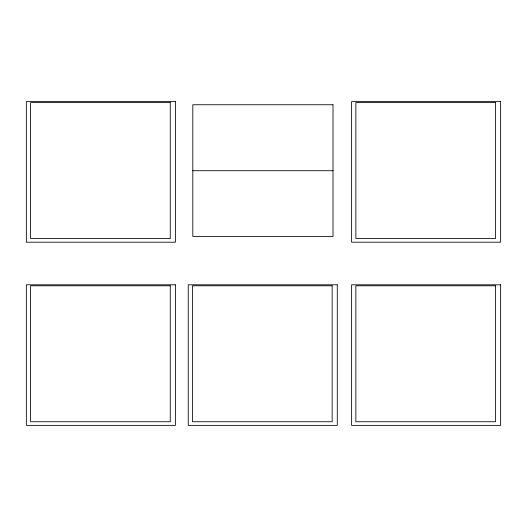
<?xml version="1.0" encoding="UTF-8"?>
<svg xmlns="http://www.w3.org/2000/svg" width="527" height="527" viewBox="0 0 527 527"><rect width="100%" height="100%" fill="white"/><g stroke="black" fill="none" stroke-linecap="round" stroke-linejoin="round"><path stroke-width="0.79" d="M192.81 170.728L333.011 170.728M175.386 101.625L26.35 101.625L26.35 242.203L175.386 242.203L175.386 101.625M500.65 101.625L351.614 101.625L351.614 242.203L500.65 242.203L500.65 101.625M170.254 102.613L30.606 102.613L30.606 238.573L170.254 238.573L170.254 102.613M495.512 102.613L355.863 102.613L355.863 238.573L495.512 238.573L495.512 102.613M333.011 104.748L192.81 104.748L192.81 236.445L333.011 236.445L333.011 104.748M175.386 284.797L26.35 284.797L26.35 425.375L175.386 425.375L175.386 284.797M337.28 284.797L188.244 284.797L188.244 425.375L337.28 425.375L337.28 284.797M500.65 284.797L351.614 284.797L351.614 425.375L500.65 425.375L500.65 284.797M170.254 285.779L30.606 285.779L30.606 421.738L170.254 421.738L170.254 285.779M332.148 285.779L192.493 285.779L192.493 421.738L332.148 421.738L332.148 285.779M495.512 285.779L355.863 285.779L355.863 421.738L495.512 421.738L495.512 285.779"/></g></svg>
